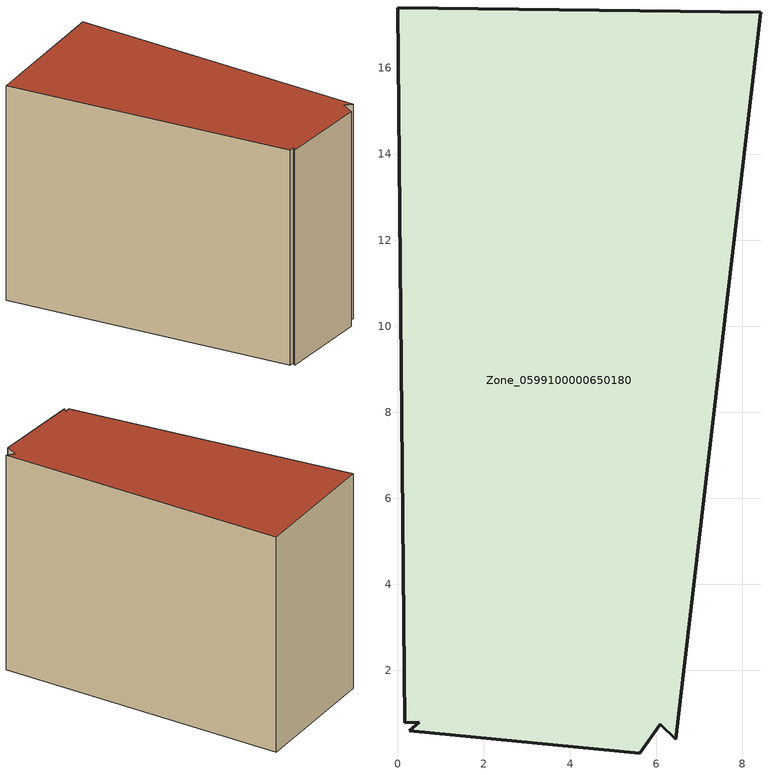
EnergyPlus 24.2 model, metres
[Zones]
Zone_0599100000650180
 floor ground (C_G): 0.27,0.59 0.49,0.79 0.16,0.78 0,17.4 8.43,17.3 6.46,0.4 6.1,0.75 5.63,0.08 z0
 wall outside (C_F): 8.43,17.3 0,17.4 0.16,0.78 0.49,0.79 0.27,0.59 5.63,0.08 6.1,0.75 6.46,0.4 8.43,17.3 z0:12.48
 roof outside (C_R): 0.49,0.79 0.27,0.59 5.63,0.08 6.1,0.75 6.46,0.4 8.43,17.3 0,17.4 0.16,0.78 z12.48
[BUILDING]
Pand.0599100000650180: North Axis=0; Terrain=City; Loads Convergence Tolerance Value=0.04; Temperature Convergence Tolerance Value=0.4; Solar Distribution=FullExterior; Maximum Number of Warmup Days=25; Minimum Number of Warmup Days=1
[Site:Location]
Rotterdam.The.Hague.AP_ZH_NLD Design_Conditions: Latitude=51.96; Longitude=4.45; Time Zone=1; Elevation=-4.5
[SITE:GROUNDTEMPERATURE:BUILDINGSURFACE]
18, 18, 18, 18, 18, 18, 18, 18, 18, 18, 18, 18
[MATERIAL] Thermal Absorptance=0.9; Solar Absorptance=0.7; Visible Absorptance=0.7
Name | Roughness | Thickness | Conductivity | Density | Specific Heat
G.TI.1946 | MediumSmooth | 0.15 | 1 | 540 | 1210
F.TI.1946 | Rough | 0.3 | 0.857143 | 1920 | 840
R.TI.1946 | MediumRough | 0.2 | 0.1 | 1500 | 1000
[CONSTRUCTION]
C_G: G.TI.1946
C_F: F.TI.1946
C_R: R.TI.1946
[ZONE]
Zone_0599100000650180: Type=1; Multiplier=1; Ceiling Height=Autocalculate; Volume=Autocalculate; Floor Area=autocalculate; Part of Total Floor Area=Yes
[ZONEINFILTRATION:DESIGNFLOWRATE]
Infil_Zone_0599100000650180: Zone or ZoneList or Space or SpaceList=Zone_0599100000650180; Schedule=AlwaysOn; Design Flow Rate Calculation Method=Flow/Area; Flow Rate per Floor Area=0.003; Constant Term Coefficient=1; Temperature Term Coefficient=0; Velocity Term Coefficient=0; Velocity Squared Term Coefficient=0
[HVACTEMPLATE:ZONE:IDEALLOADSAIRSYSTEM]
Zone_0599100000650180: Maximum Heating Supply Air Temperature=50; Minimum Cooling Supply Air Temperature=13; Maximum Heating Supply Air Humidity Ratio=0.0156; Minimum Cooling Supply Air Humidity Ratio=0.0077; Heating Limit=NoLimit; Cooling Limit=NoLimit; Dehumidification Control Type=ConstantSensibleHeatRatio; Cooling Sensible Heat Ratio=0.7; Dehumidification Setpoint=60; Humidification Control Type=None; Humidification Setpoint=30; Outdoor Air Method=None; Outdoor Air Flow Rate per Person=0.00944; Outdoor Air Flow Rate per Zone Floor Area=0; Outdoor Air Flow Rate per Zone=0; Demand Controlled Ventilation Type=None; Outdoor Air Economizer Type=NoEconomizer; Heat Recovery Type=None; Sensible Heat Recovery Effectiveness=0.7; Latent Heat Recovery Effectiveness=0.65
[ZONECONTROL:THERMOSTAT]
ThermostatControl_Zone_0599100000650180: Zone or ZoneList=Zone_0599100000650180; Control Type Schedule=DualSetpointControlType; Control 1=Thermostat_Zone_0599100000650180; Temperature Difference Between Cutout And Setpoint=0
[THERMOSTATSETPOINT:DUALSETPOINT]
Thermostat_Zone_0599100000650180: Heating Setpoint Temperature Schedule=HeatingSetpoint_Zone_0599100000650180; Cooling Setpoint Temperature Schedule=CoolingSetpoint_Zone_0599100000650180
[SCHEDULE:COMPACT]
HeatingSetpoint_Zone_0599100000650180: Through: 12/31, For: AllDays, Until: 24:00, 21
CoolingSetpoint_Zone_0599100000650180: Through: 12/31, For: AllDays, Until: 24:00, 24
DualSetpointControlType: Through: 12/31, For: AllDays, Until: 24:00, 4
AlwaysOn: Through: 12/31, For: AllDays, Until: 24:00, 1
